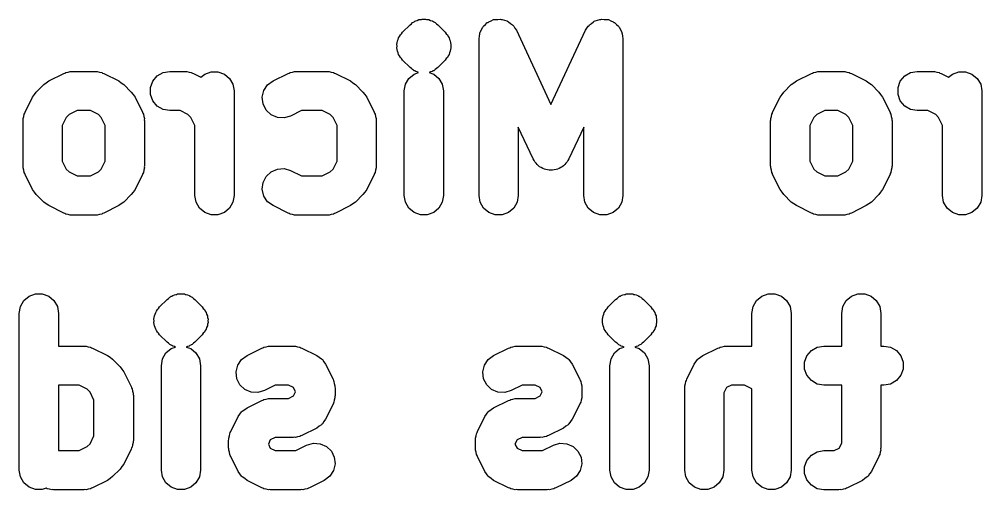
# Model space of a CAD drawing. Extents: x 243 to 312, y -176.3 to -102.
# Drawn here: x 265.069 to 269.667, y -121.979 to -119.73 of the extents above; entities that cross this region are included whole.
import ezdxf

# ---------------------------------------------------------------- set-up
doc = ezdxf.new("R2010")
doc.units = 0
doc.header["$MEASUREMENT"] = 0
doc.layers.add('BLACK', color=7, linetype='CONTINUOUS')

msp = doc.modelspace()

# ---------------------------------------------------------------- linework, layer by layer
at = {"layer": 'BLACK', "linetype": 'CONTINUOUS'}
for p, q in [((266.982, -119.732), (266.986, -119.731)), ((266.986, -119.731), (266.99, -119.731)), ((266.99, -119.731), (266.994, -119.73)), ((266.994, -119.73), (267.002, -119.73)), ((267.002, -119.73), (267.01, -119.73)), ((267.01, -119.73), (267.014, -119.731)), ((267.014, -119.731), (267.018, -119.731)), ((267.018, -119.731), (267.022, -119.732)), ((267.339, -119.732), (267.343, -119.731)), ((267.343, -119.731), (267.355, -119.731)), ((267.355, -119.731), (267.367, -119.73)), ((267.367, -119.73), (267.371, -119.731)), ((267.371, -119.731), (267.376, -119.731)), ((267.376, -119.731), (267.387, -119.735)), ((267.832, -119.735), (267.843, -119.731)), ((267.843, -119.731), (267.847, -119.731)), ((267.847, -119.731), (267.851, -119.73)), ((267.851, -119.73), (267.863, -119.731)), ((267.863, -119.731), (267.876, -119.731)), ((267.876, -119.731), (267.879, -119.732)), ((266.9, -119.792), (266.936, -119.757)), ((266.936, -119.757), (266.943, -119.752)), ((266.943, -119.752), (266.948, -119.746)), ((266.948, -119.746), (266.952, -119.744)), ((266.952, -119.744), (266.955, -119.742)), ((266.955, -119.742), (266.959, -119.74)), ((266.959, -119.74), (266.963, -119.738)), ((266.963, -119.738), (266.97, -119.736)), ((266.97, -119.736), (266.978, -119.732)), ((266.978, -119.732), (266.982, -119.732)), ((267.022, -119.732), (267.026, -119.732)), ((267.026, -119.732), (267.034, -119.736)), ((267.034, -119.736), (267.042, -119.738)), ((267.042, -119.738), (267.045, -119.74)), ((267.045, -119.74), (267.049, -119.742)), ((267.049, -119.742), (267.052, -119.744)), ((267.052, -119.744), (267.056, -119.746)), ((267.056, -119.746), (267.062, -119.752)), ((267.062, -119.752), (267.068, -119.757)), ((267.068, -119.757), (267.104, -119.792)), ((267.277, -119.78), (267.282, -119.769)), ((267.282, -119.769), (267.285, -119.766)), ((267.285, -119.766), (267.287, -119.763)), ((267.287, -119.763), (267.297, -119.755)), ((267.297, -119.755), (267.305, -119.746)), ((267.305, -119.746), (267.309, -119.745)), ((267.309, -119.745), (267.312, -119.742)), ((267.312, -119.742), (267.324, -119.738)), ((267.324, -119.738), (267.335, -119.732)), ((267.335, -119.732), (267.339, -119.732)), ((267.387, -119.735), (267.399, -119.738)), ((267.399, -119.738), (267.402, -119.74)), ((267.402, -119.74), (267.406, -119.742)), ((267.406, -119.742), (267.416, -119.75)), ((267.416, -119.75), (267.426, -119.757)), ((267.426, -119.757), (267.428, -119.76)), ((267.428, -119.76), (267.431, -119.763)), ((267.431, -119.763), (267.437, -119.773)), ((267.437, -119.773), (267.444, -119.783)), ((267.774, -119.783), (267.781, -119.773)), ((267.781, -119.773), (267.787, -119.763)), ((267.787, -119.763), (267.791, -119.76)), ((267.791, -119.76), (267.793, -119.757)), ((267.793, -119.757), (267.803, -119.75)), ((267.803, -119.75), (267.812, -119.742)), ((267.812, -119.742), (267.816, -119.74)), ((267.816, -119.74), (267.82, -119.738)), ((267.82, -119.738), (267.832, -119.735)), ((267.879, -119.732), (267.884, -119.732)), ((267.884, -119.732), (267.895, -119.738)), ((267.895, -119.738), (267.906, -119.742)), ((267.906, -119.742), (267.909, -119.745)), ((267.909, -119.745), (267.913, -119.746)), ((267.913, -119.746), (267.922, -119.755)), ((267.922, -119.755), (267.931, -119.763)), ((267.931, -119.763), (267.933, -119.766)), ((267.933, -119.766), (267.936, -119.769)), ((267.936, -119.769), (267.941, -119.78)), ((266.879, -119.827), (266.881, -119.819)), ((266.881, -119.819), (266.886, -119.812)), ((266.886, -119.812), (266.89, -119.805)), ((266.89, -119.805), (266.895, -119.799)), ((266.895, -119.799), (266.9, -119.792)), ((267.104, -119.792), (267.109, -119.799)), ((267.109, -119.799), (267.115, -119.805)), ((267.115, -119.805), (267.118, -119.812)), ((267.118, -119.812), (267.123, -119.819)), ((267.123, -119.819), (267.125, -119.827)), ((267.266, -119.823), (267.268, -119.811)), ((267.266, -120.573), (267.266, -119.823)), ((267.268, -119.811), (267.269, -119.799)), ((267.269, -119.799), (267.27, -119.795)), ((267.27, -119.795), (267.271, -119.791)), ((267.271, -119.791), (267.277, -119.78)), ((267.444, -119.783), (267.609, -120.137)), ((267.609, -120.137), (267.774, -119.783)), ((267.941, -119.78), (267.947, -119.791)), ((267.947, -119.791), (267.948, -119.795)), ((267.948, -119.795), (267.95, -119.799)), ((267.95, -119.799), (267.951, -119.811)), ((267.951, -119.811), (267.953, -119.823)), ((267.953, -119.823), (267.953, -120.573)), ((266.873, -119.851), (266.875, -119.843)), ((266.874, -119.859), (266.873, -119.851)), ((266.873, -119.867), (266.874, -119.859)), ((266.875, -119.875), (266.873, -119.867)), ((266.875, -119.843), (266.876, -119.834)), ((266.876, -119.834), (266.879, -119.827)), ((267.125, -119.827), (267.128, -119.834)), ((267.128, -119.834), (267.129, -119.843)), ((267.129, -119.843), (267.131, -119.851)), ((267.131, -119.867), (267.129, -119.875)), ((267.131, -119.851), (267.131, -119.859)), ((267.131, -119.859), (267.131, -119.867)), ((266.876, -119.883), (266.875, -119.875)), ((266.879, -119.89), (266.876, -119.883)), ((266.881, -119.898), (266.879, -119.89)), ((266.886, -119.905), (266.881, -119.898)), ((266.89, -119.913), (266.886, -119.905)), ((266.895, -119.918), (266.89, -119.913)), ((267.115, -119.913), (267.109, -119.918)), ((267.118, -119.905), (267.115, -119.913)), ((267.123, -119.898), (267.118, -119.905)), ((267.125, -119.89), (267.123, -119.898)), ((267.128, -119.883), (267.125, -119.89)), ((267.129, -119.875), (267.128, -119.883)), ((266.9, -119.925), (266.895, -119.918)), ((266.936, -119.961), (266.9, -119.925)), ((266.943, -119.965), (266.936, -119.961)), ((267.068, -119.961), (267.062, -119.965)), ((267.104, -119.925), (267.068, -119.961)), ((267.109, -119.918), (267.104, -119.925)), ((265.21, -120.025), (265.282, -119.989)), ((265.282, -119.989), (265.287, -119.988)), ((265.287, -119.988), (265.292, -119.985)), ((265.292, -119.985), (265.302, -119.983)), ((265.302, -119.983), (265.313, -119.98)), ((265.313, -119.98), (265.318, -119.98)), ((265.318, -119.98), (265.324, -119.979)), ((265.324, -119.979), (265.431, -119.979)), ((265.431, -119.979), (265.436, -119.98)), ((265.436, -119.98), (265.441, -119.98)), ((265.441, -119.98), (265.452, -119.983)), ((265.452, -119.983), (265.463, -119.985)), ((265.463, -119.985), (265.467, -119.988)), ((265.467, -119.988), (265.473, -119.989)), ((265.473, -119.989), (265.544, -120.025)), ((265.707, -120.026), (265.728, -120.001)), ((265.728, -120.001), (265.756, -119.985)), ((265.756, -119.985), (265.788, -119.979)), ((265.788, -119.979), (265.859, -119.979)), ((265.859, -119.979), (265.865, -119.98)), ((265.865, -119.98), (265.87, -119.98)), ((265.87, -119.98), (265.881, -119.983)), ((265.881, -119.983), (265.891, -119.985)), ((265.891, -119.985), (265.896, -119.988)), ((265.896, -119.988), (265.901, -119.989)), ((265.901, -119.989), (265.937, -120.007)), ((265.937, -120.007), (265.955, -119.992)), ((265.955, -119.992), (265.986, -119.981)), ((265.986, -119.981), (266.018, -119.981)), ((266.018, -119.981), (266.049, -119.992)), ((266.049, -119.992), (266.074, -120.013)), ((266.282, -120.025), (266.353, -119.989)), ((266.353, -119.989), (266.358, -119.988)), ((266.358, -119.988), (266.363, -119.985)), ((266.363, -119.985), (266.374, -119.983)), ((266.374, -119.983), (266.384, -119.98)), ((266.384, -119.98), (266.39, -119.98)), ((266.39, -119.98), (266.395, -119.979)), ((266.395, -119.979), (266.538, -119.979)), ((266.538, -119.979), (266.543, -119.98)), ((266.543, -119.98), (266.549, -119.98)), ((266.549, -119.98), (266.559, -119.983)), ((266.559, -119.983), (266.57, -119.985)), ((266.57, -119.985), (266.575, -119.988)), ((266.575, -119.988), (266.58, -119.989)), ((266.58, -119.989), (266.651, -120.025)), ((266.93, -120.013), (266.955, -119.992)), ((266.948, -119.971), (266.943, -119.965)), ((266.952, -119.973), (266.948, -119.971)), ((266.955, -119.976), (266.952, -119.973)), ((266.959, -119.977), (266.955, -119.976)), ((266.955, -119.992), (266.976, -119.984)), ((266.963, -119.979), (266.959, -119.977)), ((266.97, -119.982), (266.963, -119.979)), ((266.976, -119.984), (266.97, -119.982)), ((267.034, -119.982), (267.028, -119.984)), ((267.028, -119.984), (267.049, -119.992)), ((267.042, -119.979), (267.034, -119.982)), ((267.045, -119.977), (267.042, -119.979)), ((267.049, -119.976), (267.045, -119.977)), ((267.052, -119.973), (267.049, -119.976)), ((267.049, -119.992), (267.074, -120.013)), ((267.056, -119.971), (267.052, -119.973)), ((267.062, -119.965), (267.056, -119.971)), ((268.782, -120.025), (268.853, -119.989)), ((268.853, -119.989), (268.858, -119.988)), ((268.858, -119.988), (268.863, -119.985)), ((268.863, -119.985), (268.874, -119.983)), ((268.874, -119.983), (268.884, -119.98)), ((268.884, -119.98), (268.89, -119.98)), ((268.89, -119.98), (268.895, -119.979)), ((268.895, -119.979), (269.002, -119.979)), ((269.002, -119.979), (269.007, -119.98)), ((269.007, -119.98), (269.013, -119.98)), ((269.013, -119.98), (269.023, -119.983)), ((269.023, -119.983), (269.034, -119.985)), ((269.034, -119.985), (269.039, -119.988)), ((269.039, -119.988), (269.044, -119.989)), ((269.044, -119.989), (269.115, -120.025)), ((269.278, -120.026), (269.299, -120.001)), ((269.299, -120.001), (269.327, -119.985)), ((269.327, -119.985), (269.359, -119.979)), ((269.359, -119.979), (269.431, -119.979)), ((269.431, -119.979), (269.436, -119.98)), ((269.436, -119.98), (269.441, -119.98)), ((269.441, -119.98), (269.452, -119.983)), ((269.452, -119.983), (269.463, -119.985)), ((269.463, -119.985), (269.467, -119.988)), ((269.467, -119.988), (269.473, -119.989)), ((269.473, -119.989), (269.508, -120.007)), ((269.508, -120.007), (269.527, -119.992)), ((269.527, -119.992), (269.557, -119.981)), ((269.557, -119.981), (269.59, -119.981)), ((269.59, -119.981), (269.62, -119.992)), ((269.62, -119.992), (269.645, -120.013)), ((265.15, -120.078), (265.186, -120.042)), ((265.186, -120.042), (265.198, -120.034)), ((265.198, -120.034), (265.21, -120.025)), ((265.544, -120.025), (265.556, -120.034)), ((265.556, -120.034), (265.568, -120.042)), ((265.568, -120.042), (265.604, -120.078)), ((265.696, -120.057), (265.707, -120.026)), ((266.074, -120.013), (266.09, -120.041)), ((266.09, -120.041), (266.096, -120.073)), ((266.238, -120.071), (266.255, -120.044)), ((266.255, -120.044), (266.282, -120.025)), ((266.651, -120.025), (266.663, -120.034)), ((266.663, -120.034), (266.676, -120.042)), ((266.676, -120.042), (266.711, -120.078)), ((266.908, -120.073), (266.914, -120.041)), ((266.914, -120.041), (266.93, -120.013)), ((267.074, -120.013), (267.09, -120.041)), ((267.09, -120.041), (267.096, -120.073)), ((268.722, -120.078), (268.757, -120.042)), ((268.757, -120.042), (268.77, -120.034)), ((268.77, -120.034), (268.782, -120.025)), ((269.115, -120.025), (269.128, -120.034)), ((269.128, -120.034), (269.14, -120.042)), ((269.14, -120.042), (269.176, -120.078)), ((269.267, -120.057), (269.278, -120.026)), ((269.645, -120.013), (269.662, -120.041)), ((269.662, -120.041), (269.667, -120.073)), ((265.133, -120.103), (265.142, -120.09)), ((265.142, -120.09), (265.15, -120.078)), ((265.604, -120.078), (265.613, -120.09)), ((265.613, -120.09), (265.622, -120.103)), ((265.696, -120.089), (265.696, -120.057)), ((265.707, -120.12), (265.696, -120.089)), ((266.096, -120.073), (266.096, -120.573)), ((266.23, -120.103), (266.238, -120.071)), ((266.711, -120.078), (266.72, -120.09)), ((266.72, -120.09), (266.729, -120.103)), ((266.908, -120.573), (266.908, -120.073)), ((267.096, -120.073), (267.096, -120.573)), ((268.704, -120.103), (268.713, -120.09)), ((268.713, -120.09), (268.722, -120.078)), ((269.176, -120.078), (269.184, -120.09)), ((269.184, -120.09), (269.193, -120.103)), ((269.267, -120.089), (269.267, -120.057)), ((269.278, -120.12), (269.267, -120.089)), ((269.667, -120.073), (269.667, -120.573)), ((265.097, -120.174), (265.133, -120.103)), ((265.622, -120.103), (265.657, -120.174)), ((265.728, -120.145), (265.707, -120.12)), ((265.756, -120.161), (265.728, -120.145)), ((266.234, -120.135), (266.23, -120.103)), ((266.248, -120.165), (266.234, -120.135)), ((266.729, -120.103), (266.765, -120.174)), ((268.668, -120.174), (268.704, -120.103)), ((269.193, -120.103), (269.229, -120.174)), ((269.299, -120.145), (269.278, -120.12)), ((269.327, -120.161), (269.299, -120.145)), ((265.091, -120.195), (265.093, -120.184)), ((265.093, -120.184), (265.095, -120.179)), ((265.095, -120.179), (265.097, -120.174)), ((265.308, -120.186), (265.293, -120.2)), ((265.346, -120.167), (265.308, -120.186)), ((265.409, -120.167), (265.346, -120.167)), ((265.447, -120.186), (265.409, -120.167)), ((265.461, -120.2), (265.447, -120.186)), ((265.657, -120.174), (265.659, -120.179)), ((265.659, -120.179), (265.662, -120.184)), ((265.662, -120.184), (265.664, -120.195)), ((265.788, -120.167), (265.756, -120.161)), ((265.837, -120.167), (265.788, -120.167)), ((265.875, -120.186), (265.837, -120.167)), ((265.889, -120.2), (265.875, -120.186)), ((266.272, -120.187), (266.248, -120.165)), ((266.302, -120.2), (266.272, -120.187)), ((266.417, -120.167), (266.365, -120.193)), ((266.516, -120.167), (266.417, -120.167)), ((266.554, -120.186), (266.516, -120.167)), ((266.568, -120.2), (266.554, -120.186)), ((266.765, -120.174), (266.766, -120.179)), ((266.766, -120.179), (266.769, -120.184)), ((266.769, -120.184), (266.771, -120.195)), ((268.662, -120.195), (268.664, -120.184)), ((268.664, -120.184), (268.667, -120.179)), ((268.667, -120.179), (268.668, -120.174)), ((268.879, -120.186), (268.865, -120.2)), ((268.917, -120.167), (268.879, -120.186)), ((268.98, -120.167), (268.917, -120.167)), ((269.018, -120.186), (268.98, -120.167)), ((269.032, -120.2), (269.018, -120.186)), ((269.229, -120.174), (269.23, -120.179)), ((269.23, -120.179), (269.233, -120.184)), ((269.233, -120.184), (269.235, -120.195)), ((269.359, -120.167), (269.327, -120.161)), ((269.409, -120.167), (269.359, -120.167)), ((269.447, -120.186), (269.409, -120.167)), ((269.461, -120.2), (269.447, -120.186)), ((265.087, -120.216), (265.088, -120.211)), ((265.087, -120.43), (265.087, -120.216)), ((265.088, -120.205), (265.091, -120.195)), ((265.088, -120.211), (265.088, -120.205)), ((265.293, -120.2), (265.274, -120.238)), ((265.48, -120.238), (265.461, -120.2)), ((265.664, -120.195), (265.667, -120.205)), ((265.667, -120.205), (265.666, -120.211)), ((265.666, -120.211), (265.667, -120.216)), ((265.667, -120.216), (265.667, -120.43)), ((265.908, -120.238), (265.889, -120.2)), ((266.334, -120.202), (266.302, -120.2)), ((266.365, -120.193), (266.334, -120.202)), ((266.587, -120.238), (266.568, -120.2)), ((266.771, -120.195), (266.774, -120.205)), ((266.774, -120.205), (266.774, -120.211)), ((266.774, -120.211), (266.774, -120.216)), ((266.774, -120.216), (266.774, -120.43)), ((268.658, -120.216), (268.659, -120.211)), ((268.658, -120.43), (268.658, -120.216)), ((268.659, -120.205), (268.662, -120.195)), ((268.659, -120.211), (268.659, -120.205)), ((268.865, -120.2), (268.846, -120.238)), ((269.051, -120.238), (269.032, -120.2)), ((269.235, -120.195), (269.238, -120.205)), ((269.238, -120.205), (269.238, -120.211)), ((269.238, -120.211), (269.239, -120.216)), ((269.239, -120.216), (269.239, -120.43)), ((269.48, -120.238), (269.461, -120.2)), ((265.274, -120.238), (265.274, -120.408)), ((265.48, -120.408), (265.48, -120.238)), ((265.908, -120.573), (265.908, -120.238)), ((266.587, -120.408), (266.587, -120.238)), ((267.524, -120.398), (267.453, -120.246)), ((267.453, -120.246), (267.453, -120.573)), ((267.766, -120.246), (267.694, -120.398)), ((267.766, -120.573), (267.766, -120.246)), ((268.846, -120.238), (268.846, -120.408)), ((269.051, -120.408), (269.051, -120.238)), ((269.48, -120.573), (269.48, -120.238)), ((265.274, -120.408), (265.293, -120.446)), ((265.461, -120.446), (265.48, -120.408)), ((266.568, -120.446), (266.587, -120.408)), ((267.529, -120.405), (267.524, -120.398)), ((267.532, -120.412), (267.529, -120.405)), ((267.538, -120.418), (267.532, -120.412)), ((267.543, -120.425), (267.538, -120.418)), ((267.68, -120.418), (267.676, -120.425)), ((267.686, -120.412), (267.68, -120.418)), ((267.69, -120.405), (267.686, -120.412)), ((267.694, -120.398), (267.69, -120.405)), ((268.846, -120.408), (268.865, -120.446)), ((269.032, -120.446), (269.051, -120.408)), ((265.088, -120.436), (265.087, -120.43)), ((265.088, -120.441), (265.088, -120.436)), ((265.091, -120.451), (265.088, -120.441)), ((265.093, -120.462), (265.091, -120.451)), ((265.095, -120.467), (265.093, -120.462)), ((265.097, -120.472), (265.095, -120.467)), ((265.293, -120.446), (265.308, -120.46)), ((265.308, -120.46), (265.346, -120.479)), ((265.409, -120.479), (265.447, -120.46)), ((265.447, -120.46), (265.461, -120.446)), ((265.659, -120.467), (265.657, -120.472)), ((265.662, -120.462), (265.659, -120.467)), ((265.664, -120.451), (265.662, -120.462)), ((265.667, -120.441), (265.664, -120.451)), ((265.667, -120.43), (265.666, -120.436)), ((265.666, -120.436), (265.667, -120.441)), ((266.248, -120.481), (266.272, -120.459)), ((266.272, -120.459), (266.302, -120.446)), ((266.302, -120.446), (266.334, -120.444)), ((266.334, -120.444), (266.365, -120.453)), ((266.365, -120.453), (266.417, -120.479)), ((266.516, -120.479), (266.554, -120.46)), ((266.554, -120.46), (266.568, -120.446)), ((266.766, -120.467), (266.765, -120.472)), ((266.769, -120.462), (266.766, -120.467)), ((266.771, -120.451), (266.769, -120.462)), ((266.774, -120.441), (266.771, -120.451)), ((266.774, -120.43), (266.774, -120.436)), ((266.774, -120.436), (266.774, -120.441)), ((267.55, -120.43), (267.543, -120.425)), ((267.555, -120.436), (267.55, -120.43)), ((267.563, -120.439), (267.555, -120.436)), ((267.57, -120.444), (267.563, -120.439)), ((267.578, -120.446), (267.57, -120.444)), ((267.585, -120.449), (267.578, -120.446)), ((267.593, -120.45), (267.585, -120.449)), ((267.601, -120.452), (267.593, -120.45)), ((267.609, -120.451), (267.601, -120.452)), ((267.617, -120.452), (267.609, -120.451)), ((267.625, -120.45), (267.617, -120.452)), ((267.634, -120.449), (267.625, -120.45)), ((267.641, -120.446), (267.634, -120.449)), ((267.649, -120.444), (267.641, -120.446)), ((267.656, -120.439), (267.649, -120.444)), ((267.663, -120.436), (267.656, -120.439)), ((267.669, -120.43), (267.663, -120.436)), ((267.676, -120.425), (267.669, -120.43)), ((268.659, -120.436), (268.658, -120.43)), ((268.659, -120.441), (268.659, -120.436)), ((268.662, -120.451), (268.659, -120.441)), ((268.664, -120.462), (268.662, -120.451)), ((268.667, -120.467), (268.664, -120.462)), ((268.668, -120.472), (268.667, -120.467)), ((268.865, -120.446), (268.879, -120.46)), ((268.879, -120.46), (268.917, -120.479)), ((268.98, -120.479), (269.018, -120.46)), ((269.018, -120.46), (269.032, -120.446)), ((269.23, -120.467), (269.229, -120.472)), ((269.233, -120.462), (269.23, -120.467)), ((269.235, -120.451), (269.233, -120.462)), ((269.238, -120.441), (269.235, -120.451)), ((269.239, -120.43), (269.238, -120.436)), ((269.238, -120.436), (269.238, -120.441)), ((265.133, -120.544), (265.097, -120.472)), ((265.346, -120.479), (265.409, -120.479)), ((265.657, -120.472), (265.622, -120.544)), ((266.23, -120.543), (266.234, -120.511)), ((266.234, -120.511), (266.248, -120.481)), ((266.417, -120.479), (266.516, -120.479)), ((266.765, -120.472), (266.729, -120.544)), ((268.704, -120.544), (268.668, -120.472)), ((268.917, -120.479), (268.98, -120.479)), ((269.229, -120.472), (269.193, -120.544)), ((265.142, -120.556), (265.133, -120.544)), ((265.15, -120.568), (265.142, -120.556)), ((265.613, -120.556), (265.604, -120.568)), ((265.622, -120.544), (265.613, -120.556)), ((266.238, -120.575), (266.23, -120.543)), ((266.72, -120.556), (266.711, -120.568)), ((266.729, -120.544), (266.72, -120.556)), ((268.713, -120.556), (268.704, -120.544)), ((268.722, -120.568), (268.713, -120.556)), ((269.184, -120.556), (269.176, -120.568)), ((269.193, -120.544), (269.184, -120.556)), ((265.186, -120.604), (265.15, -120.568)), ((265.198, -120.612), (265.186, -120.604)), ((265.568, -120.604), (265.556, -120.612)), ((265.604, -120.568), (265.568, -120.604)), ((265.914, -120.605), (265.908, -120.573)), ((265.93, -120.633), (265.914, -120.605)), ((266.09, -120.605), (266.074, -120.633)), ((266.096, -120.573), (266.09, -120.605)), ((266.255, -120.602), (266.238, -120.575)), ((266.282, -120.621), (266.255, -120.602)), ((266.676, -120.604), (266.663, -120.612)), ((266.711, -120.568), (266.676, -120.604)), ((266.914, -120.605), (266.908, -120.573)), ((266.93, -120.633), (266.914, -120.605)), ((267.09, -120.605), (267.074, -120.633)), ((267.096, -120.573), (267.09, -120.605)), ((267.271, -120.605), (267.266, -120.573)), ((267.287, -120.633), (267.271, -120.605)), ((267.447, -120.605), (267.431, -120.633)), ((267.453, -120.573), (267.447, -120.605)), ((267.771, -120.605), (267.766, -120.573)), ((267.787, -120.633), (267.771, -120.605)), ((267.947, -120.605), (267.931, -120.633)), ((267.953, -120.573), (267.947, -120.605)), ((268.757, -120.604), (268.722, -120.568)), ((268.77, -120.612), (268.757, -120.604)), ((269.14, -120.604), (269.128, -120.612)), ((269.176, -120.568), (269.14, -120.604)), ((269.485, -120.605), (269.48, -120.573)), ((269.502, -120.633), (269.485, -120.605)), ((269.662, -120.605), (269.645, -120.633)), ((269.667, -120.573), (269.662, -120.605)), ((265.21, -120.621), (265.198, -120.612)), ((265.282, -120.657), (265.21, -120.621)), ((265.544, -120.621), (265.473, -120.657)), ((265.556, -120.612), (265.544, -120.621)), ((265.955, -120.654), (265.93, -120.633)), ((266.074, -120.633), (266.049, -120.654)), ((266.353, -120.657), (266.282, -120.621)), ((266.651, -120.621), (266.58, -120.657)), ((266.663, -120.612), (266.651, -120.621)), ((266.955, -120.654), (266.93, -120.633)), ((267.074, -120.633), (267.049, -120.654)), ((267.312, -120.654), (267.287, -120.633)), ((267.431, -120.633), (267.406, -120.654)), ((267.812, -120.654), (267.787, -120.633)), ((267.931, -120.633), (267.906, -120.654)), ((268.782, -120.621), (268.77, -120.612)), ((268.853, -120.657), (268.782, -120.621)), ((269.115, -120.621), (269.044, -120.657)), ((269.128, -120.612), (269.115, -120.621)), ((269.527, -120.654), (269.502, -120.633)), ((269.645, -120.633), (269.62, -120.654)), ((265.287, -120.658), (265.282, -120.657)), ((265.292, -120.661), (265.287, -120.658)), ((265.302, -120.663), (265.292, -120.661)), ((265.313, -120.666), (265.302, -120.663)), ((265.318, -120.666), (265.313, -120.666)), ((265.324, -120.667), (265.318, -120.666)), ((265.431, -120.667), (265.324, -120.667)), ((265.436, -120.666), (265.431, -120.667)), ((265.441, -120.666), (265.436, -120.666)), ((265.452, -120.663), (265.441, -120.666)), ((265.463, -120.661), (265.452, -120.663)), ((265.467, -120.658), (265.463, -120.661)), ((265.473, -120.657), (265.467, -120.658)), ((265.986, -120.665), (265.955, -120.654)), ((266.018, -120.665), (265.986, -120.665)), ((266.049, -120.654), (266.018, -120.665)), ((266.358, -120.658), (266.353, -120.657)), ((266.363, -120.661), (266.358, -120.658)), ((266.374, -120.663), (266.363, -120.661)), ((266.384, -120.666), (266.374, -120.663)), ((266.39, -120.666), (266.384, -120.666)), ((266.395, -120.667), (266.39, -120.666)), ((266.538, -120.667), (266.395, -120.667)), ((266.543, -120.666), (266.538, -120.667)), ((266.549, -120.666), (266.543, -120.666)), ((266.559, -120.663), (266.549, -120.666)), ((266.57, -120.661), (266.559, -120.663)), ((266.575, -120.658), (266.57, -120.661)), ((266.58, -120.657), (266.575, -120.658)), ((266.986, -120.665), (266.955, -120.654)), ((267.018, -120.665), (266.986, -120.665)), ((267.049, -120.654), (267.018, -120.665)), ((267.343, -120.665), (267.312, -120.654)), ((267.376, -120.665), (267.343, -120.665)), ((267.406, -120.654), (267.376, -120.665)), ((267.843, -120.665), (267.812, -120.654)), ((267.876, -120.665), (267.843, -120.665)), ((267.906, -120.654), (267.876, -120.665)), ((268.858, -120.658), (268.853, -120.657)), ((268.863, -120.661), (268.858, -120.658)), ((268.874, -120.663), (268.863, -120.661)), ((268.884, -120.666), (268.874, -120.663)), ((268.89, -120.666), (268.884, -120.666)), ((268.895, -120.667), (268.89, -120.666)), ((269.002, -120.667), (268.895, -120.667)), ((269.007, -120.666), (269.002, -120.667)), ((269.013, -120.666), (269.007, -120.666)), ((269.023, -120.663), (269.013, -120.666)), ((269.034, -120.661), (269.023, -120.663)), ((269.039, -120.658), (269.034, -120.661)), ((269.044, -120.657), (269.039, -120.658)), ((269.557, -120.665), (269.527, -120.654)), ((269.59, -120.665), (269.557, -120.665)), ((269.62, -120.654), (269.59, -120.665)), ((265.091, -121.075), (265.116, -121.054)), ((265.116, -121.054), (265.147, -121.043)), ((265.147, -121.043), (265.179, -121.043)), ((265.179, -121.043), (265.21, -121.054)), ((265.21, -121.054), (265.235, -121.075)), ((265.775, -121.069), (265.782, -121.065)), ((265.782, -121.065), (265.788, -121.059)), ((265.788, -121.059), (265.791, -121.057)), ((265.791, -121.057), (265.795, -121.054)), ((265.795, -121.054), (265.798, -121.053)), ((265.798, -121.053), (265.802, -121.051)), ((265.802, -121.051), (265.81, -121.048)), ((265.81, -121.048), (265.817, -121.045)), ((265.817, -121.045), (265.821, -121.045)), ((265.821, -121.045), (265.825, -121.043)), ((265.825, -121.043), (265.829, -121.043)), ((265.829, -121.043), (265.833, -121.042)), ((265.833, -121.042), (265.841, -121.043)), ((265.841, -121.043), (265.85, -121.042)), ((265.85, -121.042), (265.854, -121.043)), ((265.854, -121.043), (265.858, -121.043)), ((265.858, -121.043), (265.862, -121.045)), ((265.862, -121.045), (265.866, -121.045)), ((265.866, -121.045), (265.873, -121.048)), ((265.873, -121.048), (265.881, -121.051)), ((265.881, -121.051), (265.884, -121.053)), ((265.884, -121.053), (265.888, -121.054)), ((265.888, -121.054), (265.891, -121.057)), ((265.891, -121.057), (265.895, -121.059)), ((265.895, -121.059), (265.901, -121.065)), ((265.901, -121.065), (265.908, -121.069)), ((267.918, -121.069), (267.925, -121.065)), ((267.925, -121.065), (267.931, -121.059)), ((267.931, -121.059), (267.934, -121.057)), ((267.934, -121.057), (267.937, -121.054)), ((267.937, -121.054), (267.941, -121.053)), ((267.941, -121.053), (267.945, -121.051)), ((267.945, -121.051), (267.953, -121.048)), ((267.953, -121.048), (267.96, -121.045)), ((267.96, -121.045), (267.964, -121.045)), ((267.964, -121.045), (267.968, -121.043)), ((267.968, -121.043), (267.972, -121.043)), ((267.972, -121.043), (267.976, -121.042)), ((267.976, -121.042), (267.984, -121.043)), ((267.984, -121.043), (267.992, -121.042)), ((267.992, -121.042), (267.996, -121.043)), ((267.996, -121.043), (268.001, -121.043)), ((268.001, -121.043), (268.004, -121.045)), ((268.004, -121.045), (268.009, -121.045)), ((268.009, -121.045), (268.016, -121.048)), ((268.016, -121.048), (268.024, -121.051)), ((268.024, -121.051), (268.027, -121.053)), ((268.027, -121.053), (268.031, -121.054)), ((268.031, -121.054), (268.034, -121.057)), ((268.034, -121.057), (268.038, -121.059)), ((268.038, -121.059), (268.044, -121.065)), ((268.044, -121.065), (268.051, -121.069)), ((268.591, -121.075), (268.616, -121.054)), ((268.616, -121.054), (268.647, -121.043)), ((268.647, -121.043), (268.679, -121.043)), ((268.679, -121.043), (268.71, -121.054)), ((268.71, -121.054), (268.735, -121.075)), ((269.02, -121.075), (269.045, -121.054)), ((269.045, -121.054), (269.075, -121.043)), ((269.075, -121.043), (269.108, -121.043)), ((269.108, -121.043), (269.138, -121.054)), ((269.138, -121.054), (269.163, -121.075)), ((265.069, -121.136), (265.075, -121.103)), ((265.075, -121.103), (265.091, -121.075)), ((265.235, -121.075), (265.251, -121.103)), ((265.251, -121.103), (265.257, -121.136)), ((265.735, -121.112), (265.739, -121.105)), ((265.739, -121.105), (265.775, -121.069)), ((265.908, -121.069), (265.943, -121.105)), ((265.943, -121.105), (265.948, -121.112)), ((267.878, -121.112), (267.882, -121.105)), ((267.882, -121.105), (267.918, -121.069)), ((268.051, -121.069), (268.086, -121.105)), ((268.086, -121.105), (268.091, -121.112)), ((268.569, -121.136), (268.575, -121.103)), ((268.575, -121.103), (268.591, -121.075)), ((268.735, -121.075), (268.751, -121.103)), ((268.751, -121.103), (268.757, -121.136)), ((268.998, -121.136), (269.003, -121.103)), ((269.003, -121.103), (269.02, -121.075)), ((269.163, -121.075), (269.18, -121.103)), ((269.18, -121.103), (269.185, -121.136)), ((265.069, -121.886), (265.069, -121.136)), ((265.257, -121.136), (265.257, -121.292)), ((265.712, -121.163), (265.714, -121.155)), ((265.714, -121.155), (265.715, -121.147)), ((265.715, -121.147), (265.719, -121.14)), ((265.719, -121.14), (265.721, -121.132)), ((265.721, -121.132), (265.725, -121.125)), ((265.725, -121.125), (265.729, -121.117)), ((265.729, -121.117), (265.735, -121.112)), ((265.948, -121.112), (265.954, -121.117)), ((265.954, -121.117), (265.957, -121.125)), ((265.957, -121.125), (265.962, -121.132)), ((265.962, -121.132), (265.964, -121.14)), ((265.964, -121.14), (265.968, -121.147)), ((265.968, -121.147), (265.968, -121.155)), ((265.968, -121.155), (265.971, -121.163)), ((267.855, -121.163), (267.857, -121.155)), ((267.857, -121.155), (267.858, -121.147)), ((267.858, -121.147), (267.861, -121.14)), ((267.861, -121.14), (267.864, -121.132)), ((267.864, -121.132), (267.868, -121.125)), ((267.868, -121.125), (267.872, -121.117)), ((267.872, -121.117), (267.878, -121.112)), ((268.091, -121.112), (268.097, -121.117)), ((268.097, -121.117), (268.1, -121.125)), ((268.1, -121.125), (268.105, -121.132)), ((268.105, -121.132), (268.107, -121.14)), ((268.107, -121.14), (268.111, -121.147)), ((268.111, -121.147), (268.111, -121.155)), ((268.111, -121.155), (268.113, -121.163)), ((268.569, -121.293), (268.569, -121.136)), ((268.757, -121.136), (268.757, -121.886)), ((268.998, -121.292), (268.998, -121.136)), ((269.185, -121.136), (269.185, -121.292)), ((265.713, -121.171), (265.712, -121.163)), ((265.712, -121.179), (265.713, -121.171)), ((265.714, -121.187), (265.712, -121.179)), ((265.715, -121.196), (265.714, -121.187)), ((265.719, -121.203), (265.715, -121.196)), ((265.721, -121.211), (265.719, -121.203)), ((265.964, -121.203), (265.962, -121.211)), ((265.968, -121.196), (265.964, -121.203)), ((265.971, -121.179), (265.968, -121.187)), ((265.968, -121.187), (265.968, -121.196)), ((265.971, -121.163), (265.97, -121.171)), ((265.97, -121.171), (265.971, -121.179)), ((267.856, -121.171), (267.855, -121.163)), ((267.855, -121.179), (267.856, -121.171)), ((267.857, -121.187), (267.855, -121.179)), ((267.858, -121.196), (267.857, -121.187)), ((267.861, -121.203), (267.858, -121.196)), ((267.864, -121.211), (267.861, -121.203)), ((268.107, -121.203), (268.105, -121.211)), ((268.111, -121.196), (268.107, -121.203)), ((268.113, -121.179), (268.111, -121.187)), ((268.111, -121.187), (268.111, -121.196)), ((268.113, -121.163), (268.113, -121.171)), ((268.113, -121.171), (268.113, -121.179)), ((265.725, -121.218), (265.721, -121.211)), ((265.729, -121.225), (265.725, -121.218)), ((265.735, -121.231), (265.729, -121.225)), ((265.739, -121.238), (265.735, -121.231)), ((265.775, -121.273), (265.739, -121.238)), ((265.943, -121.238), (265.908, -121.273)), ((265.948, -121.231), (265.943, -121.238)), ((265.954, -121.225), (265.948, -121.231)), ((265.957, -121.218), (265.954, -121.225)), ((265.962, -121.211), (265.957, -121.218)), ((267.868, -121.218), (267.864, -121.211)), ((267.872, -121.225), (267.868, -121.218)), ((267.878, -121.231), (267.872, -121.225)), ((267.882, -121.238), (267.878, -121.231)), ((267.918, -121.273), (267.882, -121.238)), ((268.086, -121.238), (268.051, -121.273)), ((268.091, -121.231), (268.086, -121.238)), ((268.097, -121.225), (268.091, -121.231)), ((268.1, -121.218), (268.097, -121.225)), ((268.105, -121.211), (268.1, -121.218)), ((265.257, -121.292), (265.377, -121.292)), ((265.377, -121.292), (265.382, -121.293)), ((265.382, -121.293), (265.388, -121.292)), ((265.388, -121.292), (265.398, -121.296)), ((265.782, -121.278), (265.775, -121.273)), ((265.788, -121.284), (265.782, -121.278)), ((265.791, -121.286), (265.788, -121.284)), ((265.795, -121.288), (265.791, -121.286)), ((265.798, -121.29), (265.795, -121.288)), ((265.802, -121.292), (265.798, -121.29)), ((265.81, -121.294), (265.802, -121.292)), ((265.815, -121.297), (265.81, -121.294)), ((265.873, -121.294), (265.867, -121.297)), ((265.881, -121.292), (265.873, -121.294)), ((265.884, -121.29), (265.881, -121.292)), ((265.888, -121.288), (265.884, -121.29)), ((265.891, -121.286), (265.888, -121.288)), ((265.895, -121.284), (265.891, -121.286)), ((265.901, -121.278), (265.895, -121.284)), ((265.908, -121.273), (265.901, -121.278)), ((266.249, -121.296), (266.259, -121.292)), ((266.259, -121.292), (266.265, -121.293)), ((266.265, -121.293), (266.27, -121.292)), ((266.27, -121.292), (266.377, -121.292)), ((266.377, -121.292), (266.382, -121.293)), ((266.382, -121.293), (266.388, -121.292)), ((266.388, -121.292), (266.398, -121.296)), ((267.427, -121.296), (267.438, -121.292)), ((267.438, -121.292), (267.443, -121.293)), ((267.443, -121.293), (267.449, -121.292)), ((267.449, -121.292), (267.556, -121.292)), ((267.556, -121.292), (267.561, -121.293)), ((267.561, -121.293), (267.566, -121.292)), ((267.566, -121.292), (267.577, -121.296)), ((267.925, -121.278), (267.918, -121.273)), ((267.931, -121.284), (267.925, -121.278)), ((267.934, -121.286), (267.931, -121.284)), ((267.937, -121.288), (267.934, -121.286)), ((267.941, -121.29), (267.937, -121.288)), ((267.945, -121.292), (267.941, -121.29)), ((267.953, -121.294), (267.945, -121.292)), ((267.958, -121.297), (267.953, -121.294)), ((268.016, -121.294), (268.01, -121.297)), ((268.024, -121.292), (268.016, -121.294)), ((268.027, -121.29), (268.024, -121.292)), ((268.031, -121.288), (268.027, -121.29)), ((268.034, -121.286), (268.031, -121.288)), ((268.038, -121.284), (268.034, -121.286)), ((268.044, -121.278), (268.038, -121.284)), ((268.051, -121.273), (268.044, -121.278)), ((268.427, -121.296), (268.438, -121.292)), ((268.438, -121.292), (268.443, -121.293)), ((268.443, -121.293), (268.449, -121.292)), ((268.449, -121.292), (268.556, -121.292)), ((268.556, -121.292), (268.561, -121.293)), ((268.561, -121.293), (268.566, -121.292)), ((268.566, -121.292), (268.569, -121.293)), ((268.881, -121.297), (268.913, -121.292)), ((268.913, -121.292), (268.998, -121.292)), ((269.185, -121.292), (269.199, -121.292)), ((269.199, -121.292), (269.231, -121.297)), ((265.398, -121.296), (265.409, -121.297)), ((265.409, -121.297), (265.414, -121.3)), ((265.414, -121.3), (265.419, -121.302)), ((265.419, -121.302), (265.49, -121.337)), ((265.49, -121.337), (265.503, -121.346)), ((265.753, -121.353), (265.77, -121.325)), ((265.77, -121.325), (265.795, -121.304)), ((265.795, -121.304), (265.815, -121.297)), ((265.867, -121.297), (265.888, -121.304)), ((265.888, -121.304), (265.913, -121.325)), ((265.913, -121.325), (265.93, -121.353)), ((266.13, -121.357), (266.157, -121.337)), ((266.157, -121.337), (266.228, -121.302)), ((266.228, -121.302), (266.233, -121.3)), ((266.233, -121.3), (266.238, -121.297)), ((266.238, -121.297), (266.249, -121.296)), ((266.398, -121.296), (266.409, -121.297)), ((266.409, -121.297), (266.414, -121.3)), ((266.414, -121.3), (266.419, -121.302)), ((266.419, -121.302), (266.49, -121.337)), ((266.49, -121.337), (266.502, -121.346)), ((267.309, -121.357), (267.335, -121.337)), ((267.335, -121.337), (267.407, -121.302)), ((267.407, -121.302), (267.412, -121.3)), ((267.412, -121.3), (267.417, -121.297)), ((267.417, -121.297), (267.427, -121.296)), ((267.577, -121.296), (267.588, -121.297)), ((267.588, -121.297), (267.592, -121.3)), ((267.592, -121.3), (267.598, -121.302)), ((267.598, -121.302), (267.669, -121.337)), ((267.669, -121.337), (267.68, -121.346)), ((267.896, -121.353), (267.912, -121.325)), ((267.912, -121.325), (267.937, -121.304)), ((267.937, -121.304), (267.958, -121.297)), ((268.01, -121.297), (268.031, -121.304)), ((268.031, -121.304), (268.056, -121.325)), ((268.056, -121.325), (268.072, -121.353)), ((268.324, -121.346), (268.335, -121.337)), ((268.335, -121.337), (268.407, -121.302)), ((268.407, -121.302), (268.412, -121.3)), ((268.412, -121.3), (268.417, -121.297)), ((268.417, -121.297), (268.427, -121.296)), ((268.821, -121.369), (268.832, -121.339)), ((268.832, -121.339), (268.853, -121.314)), ((268.853, -121.314), (268.881, -121.297)), ((269.231, -121.297), (269.259, -121.314)), ((269.259, -121.314), (269.28, -121.339)), ((269.28, -121.339), (269.291, -121.369)), ((265.503, -121.346), (265.515, -121.355)), ((265.515, -121.355), (265.551, -121.391)), ((265.748, -121.386), (265.753, -121.353)), ((265.748, -121.886), (265.748, -121.386)), ((265.93, -121.353), (265.935, -121.386)), ((265.935, -121.386), (265.935, -121.886)), ((266.105, -121.416), (266.113, -121.384)), ((266.113, -121.384), (266.13, -121.357)), ((266.502, -121.346), (266.513, -121.353)), ((266.513, -121.353), (266.515, -121.355)), ((266.515, -121.355), (266.517, -121.357)), ((266.517, -121.357), (266.524, -121.368)), ((266.524, -121.368), (266.532, -121.379)), ((266.532, -121.379), (266.568, -121.451)), ((267.284, -121.416), (267.291, -121.384)), ((267.291, -121.384), (267.309, -121.357)), ((267.68, -121.346), (267.692, -121.353)), ((267.692, -121.353), (267.693, -121.355)), ((267.693, -121.355), (267.695, -121.357)), ((267.695, -121.357), (267.703, -121.368)), ((267.703, -121.368), (267.711, -121.379)), ((267.711, -121.379), (267.747, -121.451)), ((267.891, -121.386), (267.896, -121.353)), ((267.891, -121.886), (267.891, -121.386)), ((268.072, -121.353), (268.078, -121.386)), ((268.078, -121.386), (268.078, -121.886)), ((268.258, -121.451), (268.293, -121.379)), ((268.293, -121.379), (268.301, -121.368)), ((268.301, -121.368), (268.309, -121.357)), ((268.309, -121.357), (268.311, -121.355)), ((268.311, -121.355), (268.313, -121.353)), ((268.313, -121.353), (268.324, -121.346)), ((268.821, -121.402), (268.821, -121.369)), ((269.291, -121.369), (269.291, -121.402)), ((265.551, -121.391), (265.559, -121.403)), ((265.559, -121.403), (265.568, -121.415)), ((265.568, -121.415), (265.604, -121.486)), ((266.109, -121.448), (266.105, -121.416)), ((267.287, -121.448), (267.284, -121.416)), ((268.832, -121.432), (268.821, -121.402)), ((268.853, -121.457), (268.832, -121.432)), ((269.28, -121.432), (269.259, -121.457)), ((269.291, -121.402), (269.28, -121.432)), ((265.257, -121.479), (265.257, -121.792)), ((265.355, -121.479), (265.257, -121.479)), ((265.393, -121.498), (265.355, -121.479)), ((266.123, -121.477), (266.109, -121.448)), ((266.147, -121.499), (266.123, -121.477)), ((266.292, -121.479), (266.24, -121.505)), ((266.355, -121.479), (266.292, -121.479)), ((266.379, -121.491), (266.355, -121.479)), ((266.568, -121.451), (266.57, -121.456)), ((266.57, -121.456), (266.572, -121.461)), ((266.572, -121.461), (266.574, -121.471)), ((266.574, -121.471), (266.577, -121.482)), ((267.302, -121.477), (267.287, -121.448)), ((267.325, -121.499), (267.302, -121.477)), ((267.471, -121.479), (267.419, -121.505)), ((267.534, -121.479), (267.471, -121.479)), ((267.557, -121.491), (267.534, -121.479)), ((267.747, -121.451), (267.748, -121.456)), ((267.748, -121.456), (267.751, -121.461)), ((267.751, -121.461), (267.753, -121.471)), ((267.753, -121.471), (267.756, -121.482)), ((268.248, -121.482), (268.251, -121.471)), ((268.251, -121.471), (268.253, -121.461)), ((268.253, -121.461), (268.256, -121.456)), ((268.256, -121.456), (268.258, -121.451)), ((268.471, -121.479), (268.447, -121.491)), ((268.534, -121.479), (268.471, -121.479)), ((268.569, -121.497), (268.534, -121.479)), ((268.881, -121.474), (268.853, -121.457)), ((268.913, -121.479), (268.881, -121.474)), ((268.998, -121.479), (268.913, -121.479)), ((268.998, -121.756), (268.998, -121.479)), ((269.199, -121.479), (269.185, -121.479)), ((269.185, -121.479), (269.185, -121.778)), ((269.231, -121.474), (269.199, -121.479)), ((269.259, -121.457), (269.231, -121.474)), ((265.407, -121.512), (265.393, -121.498)), ((265.426, -121.551), (265.407, -121.512)), ((265.604, -121.486), (265.605, -121.492)), ((265.605, -121.492), (265.608, -121.496)), ((265.608, -121.496), (265.61, -121.507)), ((265.61, -121.507), (265.613, -121.518)), ((265.613, -121.518), (265.613, -121.523)), ((265.613, -121.523), (265.614, -121.528)), ((266.177, -121.512), (266.147, -121.499)), ((266.209, -121.514), (266.177, -121.512)), ((266.24, -121.505), (266.209, -121.514)), ((266.388, -121.511), (266.379, -121.491)), ((266.379, -121.53), (266.388, -121.511)), ((266.577, -121.482), (266.577, -121.487)), ((266.577, -121.487), (266.578, -121.493)), ((266.578, -121.493), (266.578, -121.528)), ((267.355, -121.512), (267.325, -121.499)), ((267.388, -121.514), (267.355, -121.512)), ((267.419, -121.505), (267.388, -121.514)), ((267.567, -121.511), (267.557, -121.491)), ((267.557, -121.53), (267.567, -121.511)), ((267.756, -121.482), (267.756, -121.487)), ((267.756, -121.487), (267.757, -121.493)), ((267.757, -121.493), (267.757, -121.528)), ((268.249, -121.487), (268.248, -121.482)), ((268.248, -121.493), (268.249, -121.487)), ((268.248, -121.886), (268.248, -121.493)), ((268.447, -121.491), (268.435, -121.515)), ((268.435, -121.515), (268.435, -121.886)), ((268.569, -121.886), (268.569, -121.497)), ((265.426, -121.721), (265.426, -121.551)), ((265.614, -121.528), (265.614, -121.743)), ((266.157, -121.587), (266.228, -121.552)), ((266.228, -121.552), (266.233, -121.55)), ((266.233, -121.55), (266.238, -121.547)), ((266.238, -121.547), (266.249, -121.546)), ((266.249, -121.546), (266.259, -121.542)), ((266.259, -121.542), (266.265, -121.543)), ((266.265, -121.543), (266.27, -121.542)), ((266.27, -121.542), (266.355, -121.542)), ((266.355, -121.542), (266.379, -121.53)), ((266.568, -121.57), (266.532, -121.642)), ((266.57, -121.565), (266.568, -121.57)), ((266.572, -121.56), (266.57, -121.565)), ((266.574, -121.55), (266.572, -121.56)), ((266.577, -121.539), (266.574, -121.55)), ((266.578, -121.528), (266.577, -121.534)), ((266.577, -121.534), (266.577, -121.539)), ((267.335, -121.587), (267.407, -121.552)), ((267.407, -121.552), (267.412, -121.55)), ((267.412, -121.55), (267.417, -121.547)), ((267.417, -121.547), (267.427, -121.546)), ((267.427, -121.546), (267.438, -121.542)), ((267.438, -121.542), (267.443, -121.543)), ((267.443, -121.543), (267.449, -121.542)), ((267.449, -121.542), (267.534, -121.542)), ((267.534, -121.542), (267.557, -121.53)), ((267.747, -121.57), (267.711, -121.642)), ((267.748, -121.565), (267.747, -121.57)), ((267.751, -121.56), (267.748, -121.565)), ((267.753, -121.55), (267.751, -121.56)), ((267.756, -121.539), (267.753, -121.55)), ((267.757, -121.528), (267.756, -121.534)), ((267.756, -121.534), (267.756, -121.539)), ((266.123, -121.618), (266.13, -121.607)), ((266.13, -121.607), (266.133, -121.605)), ((266.133, -121.605), (266.134, -121.603)), ((266.134, -121.603), (266.146, -121.596)), ((266.146, -121.596), (266.157, -121.587)), ((267.301, -121.618), (267.309, -121.607)), ((267.309, -121.607), (267.311, -121.605)), ((267.311, -121.605), (267.313, -121.603)), ((267.313, -121.603), (267.324, -121.596)), ((267.324, -121.596), (267.335, -121.587)), ((266.079, -121.701), (266.115, -121.629)), ((266.115, -121.629), (266.123, -121.618)), ((266.524, -121.653), (266.517, -121.664)), ((266.532, -121.642), (266.524, -121.653)), ((267.258, -121.701), (267.293, -121.629)), ((267.293, -121.629), (267.301, -121.618)), ((267.703, -121.653), (267.695, -121.664)), ((267.711, -121.642), (267.703, -121.653)), ((266.075, -121.711), (266.077, -121.706)), ((266.077, -121.706), (266.079, -121.701)), ((266.49, -121.684), (266.419, -121.719)), ((266.502, -121.675), (266.49, -121.684)), ((266.513, -121.668), (266.502, -121.675)), ((266.515, -121.666), (266.513, -121.668)), ((266.517, -121.664), (266.515, -121.666)), ((267.253, -121.711), (267.256, -121.706)), ((267.256, -121.706), (267.258, -121.701)), ((267.669, -121.684), (267.598, -121.719)), ((267.68, -121.675), (267.669, -121.684)), ((267.692, -121.668), (267.68, -121.675)), ((267.693, -121.666), (267.692, -121.668)), ((267.695, -121.664), (267.693, -121.666)), ((265.407, -121.759), (265.426, -121.721)), ((265.613, -121.753), (265.61, -121.764)), ((265.614, -121.743), (265.613, -121.748)), ((265.613, -121.748), (265.613, -121.753)), ((266.069, -121.743), (266.07, -121.737)), ((266.069, -121.778), (266.069, -121.743)), ((266.07, -121.732), (266.073, -121.721)), ((266.07, -121.737), (266.07, -121.732)), ((266.073, -121.721), (266.075, -121.711)), ((266.268, -121.741), (266.259, -121.761)), ((266.292, -121.729), (266.268, -121.741)), ((266.377, -121.729), (266.292, -121.729)), ((266.382, -121.728), (266.377, -121.729)), ((266.388, -121.729), (266.382, -121.728)), ((266.398, -121.726), (266.388, -121.729)), ((266.409, -121.724), (266.398, -121.726)), ((266.414, -121.721), (266.409, -121.724)), ((266.419, -121.719), (266.414, -121.721)), ((267.248, -121.732), (267.251, -121.721)), ((267.249, -121.737), (267.248, -121.732)), ((267.248, -121.743), (267.249, -121.737)), ((267.248, -121.778), (267.248, -121.743)), ((267.251, -121.721), (267.253, -121.711)), ((267.447, -121.741), (267.437, -121.761)), ((267.471, -121.729), (267.447, -121.741)), ((267.556, -121.729), (267.471, -121.729)), ((267.561, -121.728), (267.556, -121.729)), ((267.566, -121.729), (267.561, -121.728)), ((267.577, -121.726), (267.566, -121.729)), ((267.588, -121.724), (267.577, -121.726)), ((267.592, -121.721), (267.588, -121.724)), ((267.598, -121.719), (267.592, -121.721)), ((265.257, -121.792), (265.355, -121.792)), ((265.355, -121.792), (265.393, -121.773)), ((265.393, -121.773), (265.407, -121.759)), ((265.604, -121.785), (265.568, -121.856)), ((265.605, -121.779), (265.604, -121.785)), ((265.608, -121.775), (265.605, -121.779)), ((265.61, -121.764), (265.608, -121.775)), ((266.07, -121.784), (266.069, -121.778)), ((266.07, -121.789), (266.07, -121.784)), ((266.073, -121.8), (266.07, -121.789)), ((266.075, -121.81), (266.073, -121.8)), ((266.259, -121.761), (266.268, -121.78)), ((266.268, -121.78), (266.292, -121.792)), ((266.292, -121.792), (266.391, -121.792)), ((266.391, -121.792), (266.442, -121.766)), ((266.442, -121.766), (266.474, -121.757)), ((266.474, -121.757), (266.506, -121.759)), ((266.506, -121.759), (266.536, -121.772)), ((266.536, -121.772), (266.56, -121.794)), ((266.56, -121.794), (266.574, -121.823)), ((267.249, -121.784), (267.248, -121.778)), ((267.248, -121.789), (267.249, -121.784)), ((267.251, -121.8), (267.248, -121.789)), ((267.253, -121.81), (267.251, -121.8)), ((267.437, -121.761), (267.447, -121.78)), ((267.447, -121.78), (267.471, -121.792)), ((267.471, -121.792), (267.569, -121.792)), ((267.569, -121.792), (267.621, -121.766)), ((267.621, -121.766), (267.652, -121.757)), ((267.652, -121.757), (267.685, -121.759)), ((267.685, -121.759), (267.715, -121.772)), ((267.715, -121.772), (267.738, -121.794)), ((267.738, -121.794), (267.753, -121.823)), ((268.853, -121.814), (268.881, -121.797)), ((268.881, -121.797), (268.913, -121.792)), ((268.913, -121.792), (268.962, -121.792)), ((268.962, -121.792), (268.986, -121.78)), ((268.986, -121.78), (268.998, -121.756)), ((269.181, -121.8), (269.18, -121.81)), ((269.185, -121.789), (269.181, -121.8)), ((269.185, -121.778), (269.184, -121.784)), ((269.184, -121.784), (269.185, -121.789)), ((266.077, -121.815), (266.075, -121.81)), ((266.079, -121.82), (266.077, -121.815)), ((266.115, -121.892), (266.079, -121.82)), ((266.574, -121.823), (266.578, -121.855)), ((267.256, -121.815), (267.253, -121.81)), ((267.258, -121.82), (267.256, -121.815)), ((267.293, -121.892), (267.258, -121.82)), ((267.753, -121.823), (267.756, -121.855)), ((268.821, -121.869), (268.832, -121.839)), ((268.832, -121.839), (268.853, -121.814)), ((269.175, -121.82), (269.14, -121.892)), ((269.177, -121.815), (269.175, -121.82)), ((269.18, -121.81), (269.177, -121.815)), ((265.075, -121.918), (265.069, -121.886)), ((265.551, -121.88), (265.515, -121.916)), ((265.559, -121.868), (265.551, -121.88)), ((265.568, -121.856), (265.559, -121.868)), ((265.753, -121.918), (265.748, -121.886)), ((265.935, -121.886), (265.93, -121.918)), ((266.123, -121.903), (266.115, -121.892)), ((266.57, -121.887), (266.552, -121.914)), ((266.578, -121.855), (266.57, -121.887)), ((267.301, -121.903), (267.293, -121.892)), ((267.749, -121.887), (267.731, -121.914)), ((267.756, -121.855), (267.749, -121.887)), ((267.896, -121.918), (267.891, -121.886)), ((268.078, -121.886), (268.072, -121.918)), ((268.253, -121.918), (268.248, -121.886)), ((268.435, -121.886), (268.43, -121.918)), ((268.575, -121.918), (268.569, -121.886)), ((268.757, -121.886), (268.751, -121.918)), ((268.821, -121.902), (268.821, -121.869)), ((269.14, -121.892), (269.131, -121.903)), ((265.091, -121.946), (265.075, -121.918)), ((265.49, -121.934), (265.419, -121.969)), ((265.503, -121.925), (265.49, -121.934)), ((265.515, -121.916), (265.503, -121.925)), ((265.77, -121.946), (265.753, -121.918)), ((265.93, -121.918), (265.913, -121.946)), ((266.13, -121.914), (266.123, -121.903)), ((266.133, -121.916), (266.13, -121.914)), ((266.134, -121.918), (266.133, -121.916)), ((266.146, -121.925), (266.134, -121.918)), ((266.157, -121.934), (266.146, -121.925)), ((266.228, -121.969), (266.157, -121.934)), ((266.526, -121.934), (266.455, -121.969)), ((266.552, -121.914), (266.526, -121.934)), ((267.309, -121.914), (267.301, -121.903)), ((267.311, -121.916), (267.309, -121.914)), ((267.313, -121.918), (267.311, -121.916)), ((267.324, -121.925), (267.313, -121.918)), ((267.335, -121.934), (267.324, -121.925)), ((267.407, -121.969), (267.335, -121.934)), ((267.705, -121.934), (267.633, -121.969)), ((267.731, -121.914), (267.705, -121.934)), ((267.912, -121.946), (267.896, -121.918)), ((268.072, -121.918), (268.056, -121.946)), ((268.27, -121.946), (268.253, -121.918)), ((268.43, -121.918), (268.413, -121.946)), ((268.591, -121.946), (268.575, -121.918)), ((268.751, -121.918), (268.735, -121.946)), ((268.832, -121.932), (268.821, -121.902)), ((268.853, -121.957), (268.832, -121.932)), ((269.098, -121.934), (269.026, -121.969)), ((269.109, -121.925), (269.098, -121.934)), ((269.12, -121.918), (269.109, -121.925)), ((269.122, -121.916), (269.12, -121.918)), ((269.124, -121.914), (269.122, -121.916)), ((269.131, -121.903), (269.124, -121.914)), ((265.116, -121.967), (265.091, -121.946)), ((265.147, -121.978), (265.116, -121.967)), ((265.179, -121.978), (265.147, -121.978)), ((265.198, -121.971), (265.179, -121.978)), ((265.202, -121.974), (265.198, -121.971)), ((265.213, -121.976), (265.202, -121.974)), ((265.224, -121.979), (265.213, -121.976)), ((265.229, -121.978), (265.224, -121.979)), ((265.234, -121.979), (265.229, -121.978)), ((265.377, -121.979), (265.234, -121.979)), ((265.382, -121.978), (265.377, -121.979)), ((265.388, -121.979), (265.382, -121.978)), ((265.398, -121.976), (265.388, -121.979)), ((265.409, -121.974), (265.398, -121.976)), ((265.414, -121.971), (265.409, -121.974)), ((265.419, -121.969), (265.414, -121.971)), ((265.795, -121.967), (265.77, -121.946)), ((265.825, -121.978), (265.795, -121.967)), ((265.858, -121.978), (265.825, -121.978)), ((265.888, -121.967), (265.858, -121.978)), ((265.913, -121.946), (265.888, -121.967)), ((266.233, -121.971), (266.228, -121.969)), ((266.238, -121.974), (266.233, -121.971)), ((266.249, -121.976), (266.238, -121.974)), ((266.259, -121.979), (266.249, -121.976)), ((266.265, -121.978), (266.259, -121.979)), ((266.27, -121.979), (266.265, -121.978)), ((266.413, -121.979), (266.27, -121.979)), ((266.418, -121.978), (266.413, -121.979)), ((266.424, -121.979), (266.418, -121.978)), ((266.434, -121.976), (266.424, -121.979)), ((266.445, -121.974), (266.434, -121.976)), ((266.45, -121.971), (266.445, -121.974)), ((266.455, -121.969), (266.45, -121.971)), ((267.412, -121.971), (267.407, -121.969)), ((267.417, -121.974), (267.412, -121.971)), ((267.427, -121.976), (267.417, -121.974)), ((267.438, -121.979), (267.427, -121.976)), ((267.443, -121.978), (267.438, -121.979)), ((267.449, -121.979), (267.443, -121.978)), ((267.591, -121.979), (267.449, -121.979)), ((267.597, -121.978), (267.591, -121.979)), ((267.602, -121.979), (267.597, -121.978)), ((267.613, -121.976), (267.602, -121.979)), ((267.623, -121.974), (267.613, -121.976)), ((267.628, -121.971), (267.623, -121.974)), ((267.633, -121.969), (267.628, -121.971)), ((267.937, -121.967), (267.912, -121.946)), ((267.968, -121.978), (267.937, -121.967)), ((268.001, -121.978), (267.968, -121.978)), ((268.031, -121.967), (268.001, -121.978)), ((268.056, -121.946), (268.031, -121.967)), ((268.295, -121.967), (268.27, -121.946)), ((268.325, -121.978), (268.295, -121.967)), ((268.358, -121.978), (268.325, -121.978)), ((268.388, -121.967), (268.358, -121.978)), ((268.413, -121.946), (268.388, -121.967)), ((268.616, -121.967), (268.591, -121.946)), ((268.647, -121.978), (268.616, -121.967)), ((268.679, -121.978), (268.647, -121.978)), ((268.71, -121.967), (268.679, -121.978)), ((268.735, -121.946), (268.71, -121.967)), ((268.881, -121.974), (268.853, -121.957)), ((268.913, -121.979), (268.881, -121.974)), ((268.984, -121.979), (268.913, -121.979)), ((268.99, -121.978), (268.984, -121.979)), ((268.995, -121.979), (268.99, -121.978)), ((269.006, -121.976), (268.995, -121.979)), ((269.016, -121.974), (269.006, -121.976)), ((269.021, -121.971), (269.016, -121.974)), ((269.026, -121.969), (269.021, -121.971))]:
    msp.add_line(p, q, dxfattribs=at)

doc.saveas('drawing.dxf')
